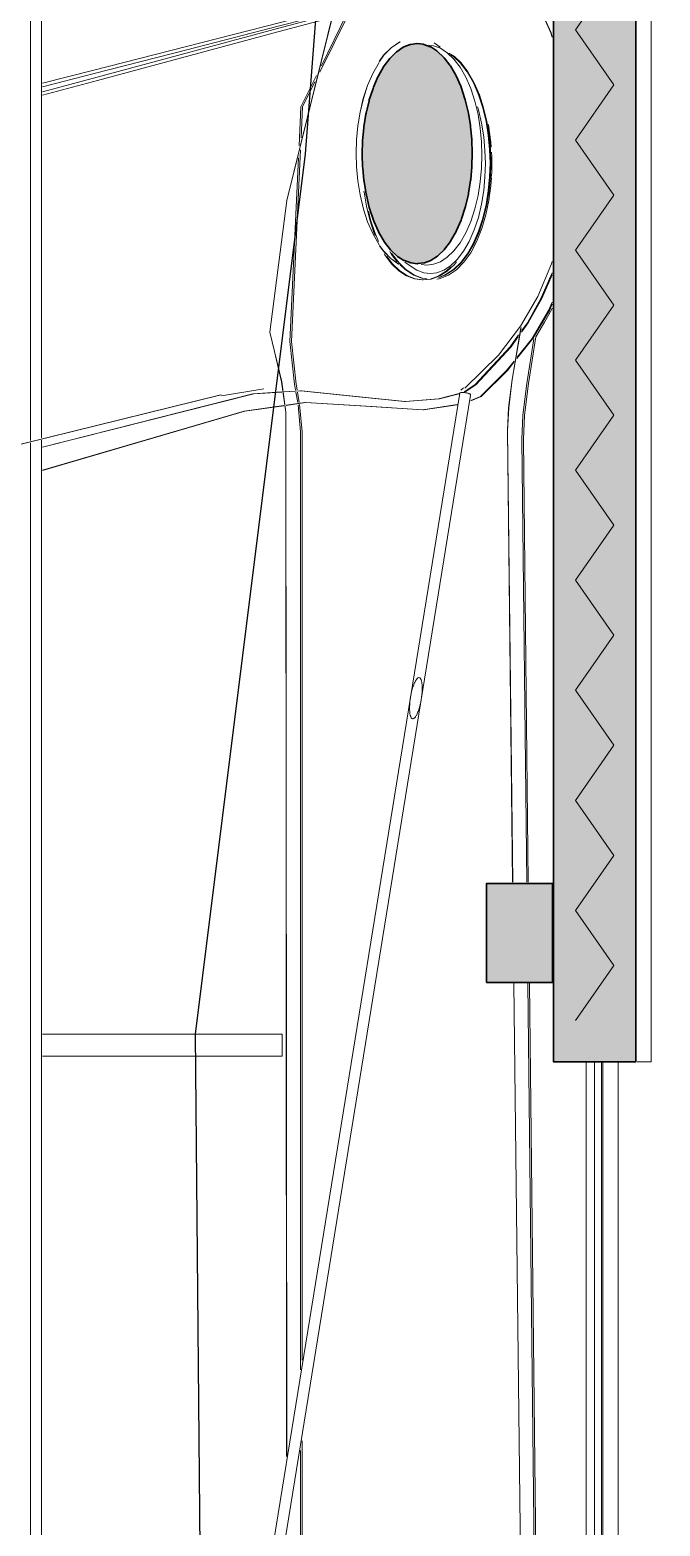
# Model space of a CAD drawing. Header units: millimetres. Extents: x 0 to 153524, y 0 to 59400.
# Drawn here: x 58999 to 60144, y 29406 to 32125 of the extents above; entities that cross this region are included whole.
import ezdxf

# ---------------------------------------------------------------- set-up
doc = ezdxf.new("R2010")
doc.units = ezdxf.units.MM
for name, color, linetype, lineweight in [('01_切断（構造・壁）', 7, 'Continuous', 35), ('02_切断（家具）', 8, 'Continuous', 18), ('03_切断（ガラス）', 5, 'Continuous', 13), ('05_断熱（仮）', 2, 'Continuous', 9), ('10_見えがかり', 7, 'Continuous', 13), ('11_見えがかり（家具）', 8, 'Continuous', 9), ('12_見えがかり（ガラス）', 5, 'Continuous', 9)]:
    doc.layers.add(name, color=color, linetype=linetype, lineweight=lineweight)

msp = doc.modelspace()

# ---------------------------------------------------------------- hatches: boundary and pattern name
at = {"layer": '01_切断（構造・壁）'}
for points in [[(59950.2, 32358.7), (59950.2, 32442.3), (59967.5, 32441.6), (59979.9, 32440.2), (59992.3, 32440.5), (59992.3, 32440.5), (59992.7, 32440.5), (60001.5, 32440.1), (60018.6, 32440.4), (60032.2, 32438.9), (60043.8, 32439), (60053.3, 32438.5), (60070.3, 32439.1), (60083.5, 32438.3), (60095.3, 32438.2), (60096.7, 32442.1), (60099.9, 32442.3), (60100.2, 32442.3), (60100.2, 30335.5), (60100.2, 30250), (60099.2, 30250), (60098.9, 30250), (60084.5, 30250), (60078, 30250), (60060.7, 30250), (60052.6, 30250), (60038.8, 30250), (60023.7, 30250), (59998.3, 30250), (59989.1, 30250), (59985.8, 30250), (59950.2, 30250)], [(59802.2, 31924.3), (59802.9, 31902.2), (59802.9, 31900.2), (59802.3, 31878.2), (59802.2, 31876.1), (59800.1, 31853.5), (59799.9, 31851.4), (59796.2, 31828.7), (59795.9, 31826.6), (59790.6, 31804.4), (59790.2, 31802.4), (59783.3, 31781.5), (59782.7, 31779.5), (59774.4, 31760.5), (59773.6, 31758.8), (59764.1, 31742.2), (59763.2, 31740.7), (59752.8, 31727), (59751.8, 31725.7), (59740.8, 31715.2), (59739.7, 31714.2), (59728.4, 31706.9), (59727.3, 31706.2), (59716, 31702), (59715, 31701.6), (59703.9, 31700.3), (59702.9, 31700.2), (59691.9, 31701.5), (59690.9, 31701.6), (59679.6, 31705.8), (59678.5, 31706.2), (59667.2, 31713.6), (59666.1, 31714.2), (59655, 31724.8), (59654, 31725.7), (59643.6, 31739.4), (59642.6, 31740.7), (59633.1, 31757.2), (59632.2, 31758.8), (59623.9, 31777.8), (59623.2, 31779.5), (59616.3, 31800.4), (59615.7, 31802.4), (59610.4, 31824.5), (59609.9, 31826.6), (59606.3, 31849.3), (59605.9, 31851.4), (59603.8, 31874), (59603.6, 31876.1), (59603, 31898.2), (59602.9, 31900.2), (59603.6, 31922.2), (59603.6, 31924.3), (59605.8, 31946.9), (59605.9, 31949), (59609.6, 31971.7), (59609.9, 31973.8), (59615.2, 31995.9), (59615.7, 31998), (59622.5, 32018.9), (59623.2, 32020.8), (59631.4, 32039.9), (59632.2, 32041.6), (59641.7, 32058.2), (59642.6, 32059.7), (59653.1, 32073.4), (59654, 32074.6), (59665.1, 32085.2), (59666.1, 32086.1), (59677.5, 32093.5), (59678.5, 32094.1), (59689.8, 32098.3), (59690.9, 32098.7), (59701.9, 32100.1), (59702.9, 32100.2), (59713.9, 32098.9), (59715, 32098.7), (59726.3, 32094.5), (59727.3, 32094.1), (59738.7, 32086.8), (59739.7, 32086.1), (59750.8, 32075.6), (59751.8, 32074.6), (59762.3, 32061), (59763.2, 32059.7), (59772.8, 32043.1), (59773.6, 32041.6), (59781.9, 32022.6), (59782.7, 32020.8), (59789.5, 31999.9), (59790.2, 31998), (59795.4, 31975.9), (59795.9, 31973.8), (59799.6, 31951.1), (59799.9, 31949), (59802, 31926.4)], [(59948.8, 30449.1), (59948.8, 30394), (59947.6, 30394), (59938.2, 30394), (59928.8, 30394), (59919.3, 30394), (59909.9, 30394), (59900.5, 30394), (59891.1, 30394), (59881.6, 30394), (59872.2, 30394), (59862.8, 30394), (59853.4, 30394), (59844, 30394), (59834.5, 30394), (59828.8, 30394), (59828.8, 30518.9), (59828.8, 30574), (59834.5, 30574), (59844, 30574), (59853.4, 30574), (59862.8, 30574), (59872.2, 30574), (59881.6, 30574), (59891.1, 30574), (59900.5, 30574), (59909.9, 30574), (59919.3, 30574), (59928.8, 30574), (59938.2, 30574), (59947.6, 30574), (59948.8, 30574)]]:
    msp.add_hatch(color=7, dxfattribs=at).paths.add_polyline_path(points)
at = {"layer": '05_断熱（仮）', "true_color": 0xf3d98b}
msp.add_hatch(color=8, dxfattribs=at).paths.add_polyline_path([(59975.2, 32415.6), (59977.2, 32415.4), (59980.5, 32415.2), (59980.6, 32415.2), (59992.5, 32415.5), (60000.5, 32415.2), (60001.8, 32415.1), (60017.4, 32415.4), (60029.5, 32414), (60032.3, 32413.9), (60043.2, 32414), (60052, 32413.5), (60054.2, 32413.5), (60070, 32414.1), (60075.1, 32413.8), (60075.2, 30335.5), (60075.2, 30275), (59975.2, 30275)])

# ---------------------------------------------------------------- linework, layer by layer
at = {"layer": '01_切断（構造・壁）'}
for points in [[(60100.2, 32442.3), (60100.2, 30335.5), (60100.2, 30250), (60099.2, 30250), (60098.9, 30250), (60084.5, 30250), (60078, 30250), (60060.7, 30250), (60052.6, 30250), (60038.8, 30250), (60023.7, 30250), (59998.3, 30250), (59989.1, 30250), (59985.8, 30250), (59950.2, 30250), (59950.2, 32358.7)], [(59802.2, 31924.3), (59802.9, 31902.2), (59802.9, 31900.2), (59802.3, 31878.2), (59802.2, 31876.1), (59800.1, 31853.5), (59799.9, 31851.4), (59796.2, 31828.7), (59795.9, 31826.6), (59790.6, 31804.4), (59790.2, 31802.4), (59783.3, 31781.5), (59782.7, 31779.5), (59774.4, 31760.5), (59773.6, 31758.8), (59764.1, 31742.2), (59763.2, 31740.7), (59752.8, 31727), (59751.8, 31725.7), (59740.8, 31715.2), (59739.7, 31714.2), (59728.4, 31706.9), (59727.3, 31706.2), (59716, 31702), (59715, 31701.6), (59703.9, 31700.3), (59702.9, 31700.2), (59691.9, 31701.5), (59690.9, 31701.6), (59679.6, 31705.8), (59678.5, 31706.2), (59667.2, 31713.6), (59666.1, 31714.2), (59655, 31724.8), (59654, 31725.7), (59643.6, 31739.4), (59642.6, 31740.7), (59633.1, 31757.2), (59632.2, 31758.8), (59623.9, 31777.8), (59623.2, 31779.5), (59616.3, 31800.4), (59615.7, 31802.4), (59610.4, 31824.5), (59609.9, 31826.6), (59606.3, 31849.3), (59605.9, 31851.4), (59603.8, 31874), (59603.6, 31876.1), (59603, 31898.2), (59602.9, 31900.2), (59603.6, 31922.2), (59603.6, 31924.3), (59605.8, 31946.9), (59605.9, 31949), (59609.6, 31971.7), (59609.9, 31973.8), (59615.2, 31995.9), (59615.7, 31998), (59622.5, 32018.9), (59623.2, 32020.8), (59631.4, 32039.9), (59632.2, 32041.6), (59641.7, 32058.2), (59642.6, 32059.7), (59653.1, 32073.4), (59654, 32074.6), (59665.1, 32085.2), (59666.1, 32086.1), (59677.5, 32093.5), (59678.5, 32094.1), (59689.8, 32098.3), (59690.9, 32098.7), (59701.9, 32100.1), (59702.9, 32100.2), (59713.9, 32098.9), (59715, 32098.7), (59726.3, 32094.5), (59727.3, 32094.1), (59738.7, 32086.8), (59739.7, 32086.1), (59750.8, 32075.6), (59751.8, 32074.6), (59762.3, 32061), (59763.2, 32059.7), (59772.8, 32043.1), (59773.6, 32041.6), (59781.9, 32022.6), (59782.7, 32020.8), (59789.5, 31999.9), (59790.2, 31998), (59795.4, 31975.9), (59795.9, 31973.8), (59799.6, 31951.1), (59799.9, 31949), (59802, 31926.4), (59802.2, 31924.3)], [(59948.8, 30449.1), (59948.8, 30394), (59947.6, 30394), (59938.2, 30394), (59928.8, 30394), (59919.3, 30394), (59909.9, 30394), (59900.5, 30394), (59891.1, 30394), (59881.6, 30394), (59872.2, 30394), (59862.8, 30394), (59853.4, 30394), (59844, 30394), (59834.5, 30394), (59828.8, 30394), (59828.8, 30518.9), (59828.8, 30574), (59834.5, 30574), (59844, 30574), (59853.4, 30574), (59862.8, 30574), (59872.2, 30574), (59881.6, 30574), (59891.1, 30574), (59900.5, 30574), (59909.9, 30574), (59919.3, 30574), (59928.8, 30574), (59938.2, 30574), (59947.6, 30574), (59948.8, 30574), (59948.8, 30449.1)]]:
    msp.add_lwpolyline(points, dxfattribs=at)
at = {"layer": '02_切断（家具）'}
for points in [[(59701.4, 30944.7), (59701.2, 30944.4), (59699.8, 30942.3), (59699.6, 30941.9), (59698.2, 30939.3), (59698, 30938.8), (59696.7, 30935.7)], [(59702.7, 30946.3), (59701.4, 30944.7)], [(59705.7, 30948), (59705.5, 30948), (59704.4, 30947.6), (59704.2, 30947.4), (59702.9, 30946.5)], [(59706.9, 30947.9), (59706.7, 30947.9), (59705.7, 30948)], [(59708, 30947.3), (59707.9, 30947.4), (59706.9, 30947.9)], [(59709, 30946), (59708.9, 30946.2), (59708, 30947.3)], [(59710, 30944.1), (59709.9, 30944.4), (59709, 30946)], [(59710.7, 30941.9), (59710, 30944.1)], [(59711.4, 30938.5), (59711.3, 30938.9), (59710.8, 30941.6), (59710.7, 30941.9)], [(59691.6, 30917.7), (59690.8, 30913.8), (59690.7, 30913.2), (59690.1, 30909.3), (59690, 30908.7), (59689.5, 30904.6), (59689.5, 30904), (59689.1, 30899.9)], [(59692.7, 30922.8), (59692.6, 30922.2), (59691.7, 30918.3)], [(59693.7, 30926.8), (59692.7, 30922.8)], [(59696.5, 30935.2), (59695.2, 30931.7), (59695, 30931.1), (59693.9, 30927.3), (59693.7, 30926.8)], [(59710.1, 30908.1), (59710.7, 30912), (59710.8, 30912.6), (59711.3, 30916.7)], [(59711.7, 30935.2), (59711.4, 30938.5)], [(59711.4, 30917.3), (59711.7, 30921.4), (59711.8, 30922)], [(59712, 30931.1), (59711.8, 30934.8)], [(59711.8, 30922), (59712, 30926.1), (59712, 30926.7), (59712, 30930.6)], [(59689.1, 30899.9), (59689.1, 30899.3), (59688.9, 30895.2), (59688.9, 30894.6), (59688.9, 30890.7)], [(59688.9, 30890.7), (59688.9, 30890.1), (59689.1, 30886.5), (59689.1, 30886), (59689.5, 30882.8), (59689.6, 30882.4), (59690.1, 30879.7), (59690.2, 30879.3), (59690.9, 30877.2)], [(59701.1, 30879), (59701.3, 30879.4), (59702.6, 30882), (59702.9, 30882.5), (59704.2, 30885.6), (59704.4, 30886.2), (59705.6, 30889.6)], [(59705.8, 30890.2), (59707, 30894), (59707.1, 30894.6)], [(59707.1, 30894.6), (59708.2, 30898.5), (59708.3, 30899.1), (59709.2, 30903), (59709.3, 30903.6), (59710, 30907.5), (59710.1, 30908.1)], [(59690.9, 30877.2), (59691, 30876.9), (59691.8, 30875.3)], [(59691.8, 30875.3), (59691.9, 30875.1), (59692.8, 30874), (59693, 30873.9)], [(59693, 30873.9), (59694, 30873.4), (59694.1, 30873.4)], [(59694.1, 30873.4), (59695.2, 30873.3)], [(59695.3, 30873.3), (59696.5, 30873.7), (59696.7, 30873.9), (59697.9, 30874.8)], [(59697.9, 30874.8), (59698.2, 30875.1), (59699.5, 30876.6)], [(59699.5, 30876.6), (59699.7, 30876.9), (59701.1, 30879)]]:
    msp.add_lwpolyline(points, dxfattribs=at)
at = {"layer": '03_切断（ガラス）'}
msp.add_lwpolyline([(60025.2, 29050), (60025.2, 30250)], dxfattribs=at)
at = {"layer": '05_断熱（仮）'}
msp.add_lwpolyline([(59990.2, 30325), (60060.2, 30425), (59990.2, 30525), (60060.2, 30625), (59990.2, 30725), (60060.2, 30825), (59990.2, 30925), (60060.2, 31025), (59990.2, 31125), (60060.2, 31225), (59990.2, 31325), (60060.2, 31425), (59990.2, 31525), (60060.2, 31625), (59990.2, 31725), (60060.2, 31825), (59990.2, 31925), (60060.1, 32025), (59990.2, 32125), (60060.1, 32225), (59990.2, 32325)], dxfattribs=at)
at = {"layer": '10_見えがかり'}
for points in [[(60102.1, 32442.8), (60102.8, 32443), (60102.8, 32442.2), (60109.9, 32443.1), (60114.2, 32441.6), (60122.9, 32442), (60127.9, 32441.1), (60144.1, 32433.6), (60127.9, 32434.3), (60127.9, 30250), (60102.2, 30250)], [(59443.3, 31540.8), (59435, 31575.9), (59465.8, 31815.1), (59590.2, 32318.4)], [(59590.4, 32318.5), (59466, 31815.1), (59435.2, 31575.9), (59443.5, 31540.8), (59456.6, 31485.4), (59464.1, 31430.7), (59465.6, 29533.8)], [(59948, 32111.6), (59945.8, 32120), (59905.1, 32211.1), (59869.2, 32268), (59843.3, 32298.6), (59811, 32324.3), (59811.2, 32324.3), (59843.4, 32298.6), (59869.3, 32268), (59905.2, 32211.1), (59945.9, 32120), (59948, 32112)], [(59021.8, 32028.1), (59115.3, 32052), (59283.7, 32095.1), (59452, 32138.2), (59549.8, 32163.3)], [(59548.2, 32156.7), (59452.5, 32132.2), (59284.2, 32089.1), (59115.8, 32046), (59021.8, 32021.9)], [(59021.8, 32012.7), (59121.3, 32039.4), (59289.6, 32084.6), (59458, 32129.8), (59547.5, 32153.8)], [(59545.8, 32147.2), (59458.6, 32123.8), (59290.3, 32078.6), (59122, 32033.4), (59021.8, 32006.5)], [(59577.8, 32153.7), (59525.7, 32048.3)], [(59528.6, 32059.9), (59574.5, 32152.8)], [(59633.8, 32067.9), (59641.8, 32079), (59655.2, 32092.6), (59671.3, 32103.4), (59671.6, 32103.4), (59655.4, 32092.6), (59642, 32079), (59634, 32067.9)], [(59724.2, 32097.4), (59732.5, 32096.3), (59744.9, 32091.7), (59757.3, 32083.7), (59769.4, 32072.2), (59780.8, 32057.2), (59791.2, 32039.1), (59800.2, 32018.4), (59807.7, 31995.5), (59813.4, 31971.3), (59817.4, 31946.5), (59819.7, 31921.8), (59820.4, 31897.7), (59819.7, 31873.6), (59817.4, 31848.9), (59813.4, 31824.1), (59807.7, 31799.9), (59800.2, 31777.1), (59791.2, 31756.3), (59780.8, 31738.2), (59769.4, 31723.3), (59757.3, 31711.8), (59744.9, 31703.8), (59732.5, 31699.2), (59720.5, 31697.7), (59709.8, 31699)], [(59743.9, 32094.2), (59733.4, 32101.5), (59733.6, 32101.5), (59744.4, 32094)], [(59592.5, 31925.3), (59594.9, 31950.7), (59598.9, 31975.5), (59604.8, 32000.5), (59612.5, 32024.1), (59621.9, 32045.7), (59633.5, 32065.9), (59633.6, 32065.9), (59622, 32045.7), (59612.6, 32024.1), (59604.9, 32000.5), (59599, 31975.5), (59595, 31950.7), (59592.6, 31925.3), (59591.9, 31900.6), (59592.6, 31876), (59594.9, 31850.6), (59599, 31825.1), (59605.1, 31799.4), (59612.6, 31776.6), (59622, 31754.9), (59633.6, 31734.7), (59633.5, 31734.7), (59621.9, 31754.9), (59612.5, 31776.6), (59605, 31799.4), (59598.9, 31825.1), (59594.8, 31850.6), (59592.5, 31876), (59591.8, 31900.6), (59592.5, 31925.3)], [(59760.2, 32083.1), (59770.3, 32076.5), (59782.4, 32065), (59794.8, 32048.8), (59806.5, 32028.7), (59815.8, 32007), (59823.5, 31983.4), (59829.4, 31958.5), (59833.4, 31933.7), (59835.8, 31907.6), (59836.6, 31883), (59835.8, 31858.3), (59833.4, 31832.8), (59829.4, 31808), (59823.5, 31783.1), (59815.8, 31759.5), (59806, 31736.8), (59794.8, 31717.7), (59783.4, 31702.7), (59770.1, 31689.9), (59753.8, 31679.4), (59741.4, 31674.8), (59741.2, 31674.8)], [(59745.6, 31676.9), (59752.4, 31679.4), (59768.7, 31689.9), (59782, 31702.7), (59793.4, 31717.7), (59804.5, 31736.8), (59814.4, 31759.5), (59822.1, 31783.1), (59828, 31808), (59832, 31832.8), (59834.4, 31858.3), (59835.1, 31883), (59834.4, 31907.6), (59832, 31933.7), (59828, 31958.5), (59822.1, 31983.4), (59814.4, 32007), (59805, 32028.7), (59793.4, 32048.8), (59780.9, 32065), (59768.9, 32076.5), (59764.1, 32079.6)], [(59491.6, 31985.1), (59519.9, 32042.2)], [(59517, 32030.7), (59494.5, 31985.1), (59491.8, 31928.9)], [(59488.3, 31914.6), (59491.6, 31985.1)], [(59812.2, 31985.2), (59813.9, 31980), (59819.7, 31955.8), (59823.6, 31931), (59825.9, 31906.2), (59826.7, 31882.2), (59825.9, 31858.1), (59823.6, 31833.4), (59819.6, 31808.5), (59813.9, 31784.4), (59806.4, 31761.5), (59797.4, 31740.7), (59787, 31722.7), (59775.6, 31707.7), (59763.5, 31696.2), (59751.1, 31688.2), (59738.7, 31683.6), (59726.7, 31682.2), (59714.6, 31683.6), (59702.3, 31688.2), (59689.9, 31696.2), (59680.3, 31703)], [(59832.1, 31953.3), (59833.2, 31948), (59836.7, 31921.2), (59837.3, 31912.2)], [(59481.7, 31470.6), (59479.9, 31481.2), (59471.5, 31559), (59487.3, 31892.8)], [(59490.8, 31907.1), (59474.4, 31559), (59482.7, 31481.2), (59484.6, 31470.7)], [(59837.8, 31903.2), (59838.4, 31894.1), (59838.4, 31867.8), (59837.8, 31858.7)], [(59837.7, 31856.9), (59836.7, 31841.7), (59833.2, 31815.2), (59827.7, 31789.1), (59820.3, 31764), (59810.6, 31740.1), (59800, 31720.2), (59787.7, 31703), (59774.1, 31689.3), (59759.8, 31679.3), (59742.7, 31672.7), (59738.4, 31672.2)], [(59626.2, 31751.7), (59623.9, 31757), (59616.4, 31779.8), (59610.5, 31804.8), (59606.3, 31830.3), (59606.1, 31832.3)], [(59614.3, 31795.4), (59618.1, 31779.8), (59625.5, 31757), (59632.7, 31740.3)], [(59634.5, 31733), (59641.4, 31723.3), (59654.8, 31709.4), (59669.2, 31699.3), (59669, 31699.3), (59654.6, 31709.4), (59641.1, 31723.3), (59634.3, 31732.9)], [(59644.2, 31716.2), (59642.7, 31718.9)], [(59774.1, 31703.5), (59770.6, 31699), (59757, 31686.4), (59742.7, 31677.4), (59728, 31672.2), (59713.6, 31670.8), (59712, 31670.8), (59697.6, 31672.8), (59683.3, 31678.4), (59669.5, 31687.5), (59656.3, 31700.2), (59644.2, 31716.2)], [(59647.8, 31713.5), (59657.9, 31700.2), (59671.1, 31687.5), (59685, 31678.4), (59699.3, 31672.8), (59712.9, 31670.9), (59726.4, 31672.2), (59741, 31677.4), (59755.4, 31686.4), (59763.2, 31693.7)], [(59666.6, 31703.5), (59656.2, 31717.1), (59653.1, 31722.5)], [(59656.3, 31719.5), (59657.7, 31717.1), (59669.1, 31702.2), (59682.2, 31689.5), (59698, 31679.4), (59712.7, 31674.2), (59719.4, 31673.6)], [(59948, 31704), (59946.8, 31699.7), (59922, 31640.7), (59890.7, 31586.4), (59850.4, 31533.9), (59789.2, 31473.9), (59789.1, 31473.9), (59850.3, 31533.9), (59890.6, 31586.4), (59921.9, 31640.7)], [(59921.9, 31640.7), (59946.7, 31699.7), (59948, 31704.3)], [(59718.7, 31673.5), (59711.3, 31674.2), (59696.6, 31679.4), (59680.8, 31689.5), (59671.1, 31698.8)], [(59948, 31679.9), (59929.2, 31637), (59904.5, 31593), (59892.1, 31575.7)], [(59892.6, 31578.7), (59902.9, 31593), (59927.6, 31637), (59948, 31683.6)], [(59948, 31626.8), (59942.9, 31615), (59912.9, 31564.3), (59884, 31527.9)], [(59884.4, 31530.2), (59911.5, 31564.3), (59941.4, 31615), (59948, 31630.1)], [(59948, 31619.5), (59947.2, 31617.8), (59934.3, 31594), (59918.3, 31567.6), (59905, 31482.4), (59897.8, 31424.8), (59895.7, 31380.5), (59904.7, 30576)], [(59788.2, 31467.5), (59807.5, 31479.8), (59871.7, 31549.4), (59887, 31570.8)], [(59886.5, 31567.9), (59873.3, 31549.4), (59809.1, 31479.8), (59789.7, 31467.5)], [(59876.2, 30576), (59866.7, 31396.9), (59868.8, 31438.3), (59875.4, 31490), (59891.2, 31583.8)], [(59891.5, 31584.1), (59875.6, 31490), (59869, 31438.3), (59866.9, 31396.9), (59876.4, 30576)], [(59465.4, 29532.5), (59463.9, 31430.7), (59456.4, 31485.4), (59443.3, 31540.8)], [(59901.8, 30576), (59892.8, 31380.5), (59895, 31424.8), (59902.2, 31482.4), (59914.8, 31563.7)], [(59878.6, 31521.1), (59866.6, 31505.9), (59818.9, 31458.8), (59800.2, 31451.3)], [(59800.3, 31451.9), (59817.5, 31458.8), (59865.1, 31505.9), (59879, 31523.3)], [(49219.9, 28964.5), (59346.1, 31462.1), (59346.3, 31462.1), (49220, 28964.5)], [(59021.8, 31367), (59404.3, 31464), (59456.9, 31467.1)], [(59456.9, 31467), (59405.9, 31464), (59021.8, 31366.6)], [(59347.1, 31460.2), (59423.8, 31472.9), (59423.9, 31472.9), (59347, 31460.2)], [(59461.1, 31467.4), (59491, 31469.2), (59492.6, 31469.2), (59597.9, 31458.3), (59680.8, 31449.8), (59741.7, 31454.6), (59778.9, 31464.5)], [(59778.8, 31464), (59743.4, 31454.6), (59681.5, 31449.7), (59679.9, 31449.7), (59596.2, 31458.3), (59491.6, 31469.1), (59461.1, 31467.3)], [(59485.7, 31447.8), (59482.4, 31466.6)], [(59485.3, 31466.7), (59488.5, 31448.2)], [(59782.1, 31470.2), (59787.2, 31474.6)], [(59787.2, 31474.5), (59782.3, 31470.2), (59782.1, 31470.2)], [(59021.8, 31324.8), (59388.3, 31432), (59460.3, 31442.3)], [(59460.3, 31442.1), (59389.8, 31432), (59021.8, 31324.4)], [(59464.5, 31442.9), (59498.5, 31447.8), (59500, 31447.8), (59620.2, 31440.8), (59713.3, 31434.9), (59775.6, 31444.2)], [(59775.6, 31444), (59714.3, 31434.8), (59712.9, 31434.8), (59618.8, 31440.8), (59499.6, 31447.7), (59464.5, 31442.7)], [(59491, 29690), (59490.6, 31394.8), (59486.2, 31443.8)], [(59489, 31444.2), (59493.5, 31394.8), (59493.8, 29707.6)], [(59892.2, 29196), (59878.3, 30392)], [(59878.5, 30392), (59892.4, 29196)], [(59917.3, 29196), (59903.9, 30392)], [(59906.8, 30392), (59920.2, 29196)], [(59493.9, 29561), (59494.1, 28636.2)], [(59491.2, 28679.1), (59491, 29543.4)]]:
    msp.add_lwpolyline(points, dxfattribs=at)
at = {"layer": '11_見えがかり（家具）'}
for points in [[(58999.9, 31378.7), (58999.9, 32172.9)], [(59019.8, 32177.9), (59019.8, 31383.6)], [(59105.6, 27302), (59780.1, 31465), (59780.3, 31465.3), (59780.6, 31465.6), (59781.1, 31465.8), (59781.8, 31466), (59782.6, 31466.2), (59783.6, 31466.3), (59784.7, 31466.3), (59785.9, 31466.3), (59787.1, 31466.3), (59788.4, 31466.2), (59789.6, 31466), (59790.8, 31465.8), (59792, 31465.6), (59793.2, 31465.3), (59794.4, 31465), (59795.5, 31464.7), (59796.6, 31464.3), (59797.5, 31463.9), (59798.3, 31463.5), (59799, 31463), (59799.4, 31462.6), (59799.7, 31462.3), (59799.8, 31461.9), (59799.8, 31461.6), (59125.8, 27302)], [(59019.8, 31379.5), (59019.8, 27302)], [(58999.9, 27302), (58999.9, 31374.6)], [(59021.8, 30300), (59457.2, 30300), (59457.2, 30260), (59021.8, 30260)]]:
    msp.add_lwpolyline(points, dxfattribs=at)
at = {"layer": '12_見えがかり（ガラス）'}
for points in [[(60010, 29052), (60010, 30248)], [(60037.9, 30248), (60037.9, 29052)], [(60040, 29052), (60040, 30248)], [(60067.9, 30248), (60067.9, 29052)]]:
    msp.add_lwpolyline(points, dxfattribs=at)
at = {"layer": '45_換気'}
msp.add_lwpolyline([(59350, 24750), (59300, 30300), (59500, 31900), (59600, 33200)], dxfattribs=at)

doc.saveas('drawing.dxf')
